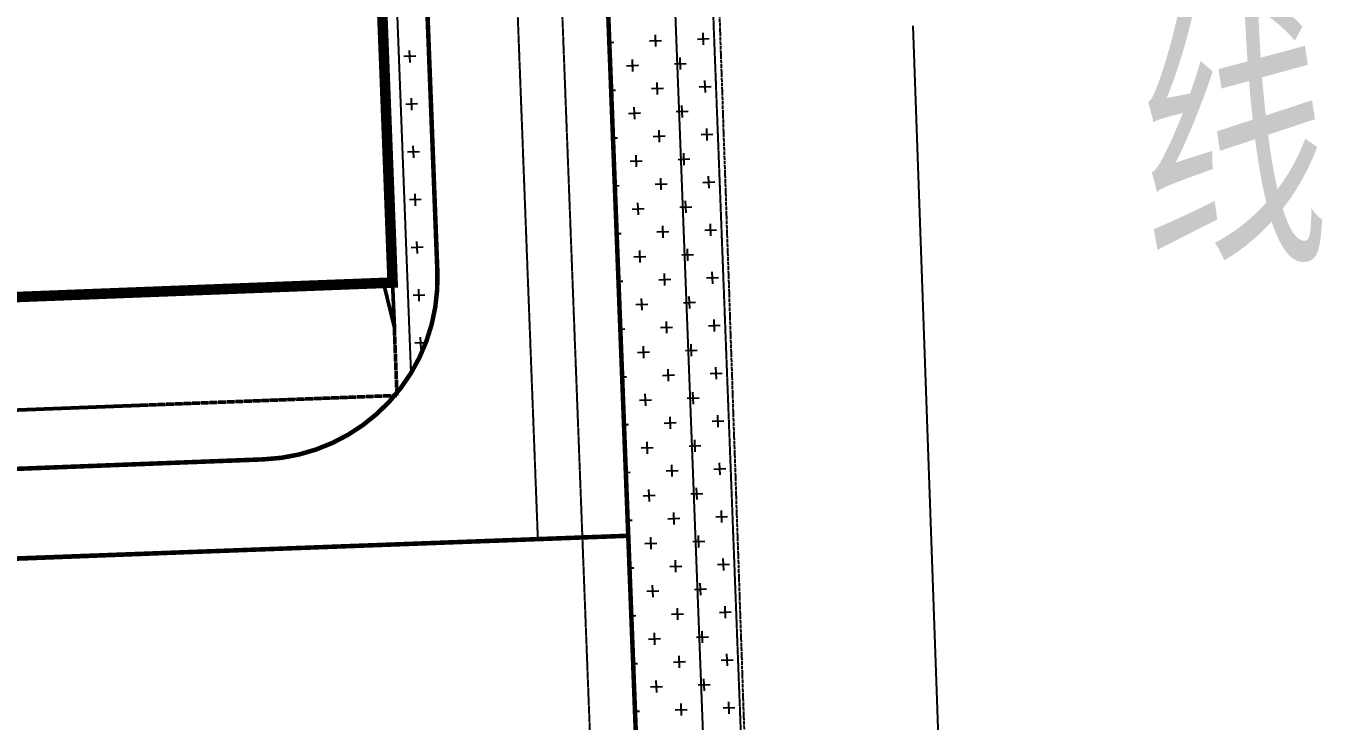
# Model space of a CAD drawing. Extents: x 60102 to 11003895, y 103457 to 3214550.
# Drawn here: x 10917773 to 11003895, y 2800141 to 2846297 of the extents above; entities that cross this region are included whole.
import ezdxf

# ---------------------------------------------------------------- set-up
doc = ezdxf.new("R2010")
doc.units = 0
doc.header["$LTSCALE"] = 10
for name, pattern in [('ACAD_ISO04W100', [30.5, 24, -3, 0.5, -3]), ('CENTER', [50.8, 31.75, -6.35, 6.35, -6.35]), ('DASH', [0.35, 0.25, -0.1])]:
    doc.linetypes.add(name, pattern=pattern)
doc.layers.get('0').update_dxf_attribs({"linetype": 'CONTINUOUS', "lineweight": 0})
for name, color, linetype in [('0-中心线', 1, 'CENTER'), ('0-围墙', 5, 'FENCELINE2'), ('0-护坡', 47, 'CONTINUOUS'), ('0-新建建筑', 1, 'CONTINUOUS'), ('0-新建道路', 4, 'CONTINUOUS'), ('0-用地红线', 1, 'CENTER'), ('0-绿化', 3, 'CONTINUOUS'), ('0-绿化线', 86, 'CONTINUOUS'), ('ZW-道路-缘石', 7, 'CONTINUOUS'), ('看线', 7, 'CONTINUOUS'), ('道路名称', 7, 'CONTINUOUS')]:
    doc.layers.add(name, color=color, linetype=linetype)
doc.styles.get("Standard").update_dxf_attribs({"font": 'isocp.shx', "width": 0.707, "height": 10, "bigfont": 'intecad.shx'})
doc.linetypes.add('FENCELINE2', pattern='A,0.25,-0.1,[132,ltypeshp.shx,S=0.1,R=0,X=-0.1,Y=0],-0.1,1', length=1.45)

msp = doc.modelspace()

# ---------------------------------------------------------------- hatches: boundary and pattern name
at = {"layer": '0-绿化'}
h = msp.add_hatch(dxfattribs=at)
h.set_pattern_fill('CROSS', color=0, scale=999.999997, angle=2.2, style=0)
h.set_pattern_definition([(182.2, (76606670.8, -98640303.7), (-1647.270522, 1525.38924), [793.749997, -2381.24999]), (92.2, (76606289.5, -98640715.5), (1525.389227, 1647.270533), [793.750003, -2381.25001])])
edge = h.paths.add_edge_path()
edge.add_line((10943368.374, 2823265.887), (10940791.276, 2890349.654))
edge.add_line((10940791.276, 2890349.654), (10942789.801, 2890426.43))
edge.add_line((10942789.801, 2890426.43), (10945112.264, 2829971.023))
edge.add_arc((10933121.109, 2829510.369), 12000, 328.64269036, 2.20000012, ccw=False)

# ---------------------------------------------------------------- linework, layer by layer
at = {"color": 0, "lineweight": 50}
msp.add_line((10872095.744, 2809152.734), (10957794.399, 2812444.944), dxfattribs=at)
at = {"layer": '0-中心线', "color": 0, "linetype": 'ACAD_ISO04W100', "ltscale": 0.2}
for p, q in [((10951798.822, 2812214.618), (10947771.558, 2917047.261)), ((10647823.044, 2800537.046), (10951798.822, 2812214.618))]:
    msp.add_line(p, q, dxfattribs=at)
at = {"layer": '0-围墙', "color": 0, "ltscale": 0.2}
msp.add_line((10964354.747, 2757891.408), (10958529.133, 2909536.416), dxfattribs=at)
at = {"layer": '0-护坡', "color": 0, "const_width": 0.01}
msp.add_lwpolyline([(10827407.669, 2682116.587, -0.003269897), (10873245.673, 2686884.922), (10923073.83, 2734882.544), (10963290.254, 2758174.951), (10960695.098, 2825728.786)], format="xyb", dxfattribs=at)
at = {"layer": '0-新建建筑', "color": 0, "lineweight": 50, "ltscale": 0.2, "const_width": 700}
msp.add_lwpolyline([(10653799.128, 2879424.602), (10939788.175, 2890411.193), (10942137.509, 2829256.302), (10656148.462, 2818269.711)], close=True, dxfattribs=at)
at = {"layer": '0-新建建筑', "color": 0, "linetype": 'DASH', "lineweight": 50, "ltscale": 15}
msp.add_lwpolyline([(10656148.462, 2818269.711), (10656436.371, 2810775.24), (10942425.417, 2821761.83), (10942137.509, 2829256.302)], dxfattribs=at)
at = {"layer": '0-新建道路', "color": 0, "linetype": 'Continuous', "const_width": 300}
msp.add_lwpolyline([(10653127.641, 2818754.105, 0.414213562), (10665579.449, 2807223.604), (10933581.763, 2817519.214, 0.414213562), (10945112.264, 2829971.023), (10942582.124, 2895832.413, 0.414213562), (10930130.316, 2907362.914), (10662128.003, 2897067.304, 0.414213562), (10650597.501, 2884615.495), (10653127.641, 2818754.105)], format="xyb", dxfattribs=at)
msp.add_lwpolyline([(10958024.726, 2806449.367), (10954353.566, 2902012.364)], dxfattribs=at)
at = {"layer": '0-新建道路', "color": 0, "linetype": 'Continuous', "lineweight": 70, "ltscale": 30, "const_width": 300}
msp.add_lwpolyline([(10872240.291, 2809270.316), (10957794.399, 2812444.944), (10957794.399, 2812444.944), (10957794.399, 2812444.944)], dxfattribs=at)
at = {"layer": '0-新建道路', "color": 0, "linetype": 'DASH', "ltscale": 30, "const_width": 300}
msp.add_lwpolyline([(10871142.447, 2692654.116), (10919991.892, 2739708.982), (10959705.027, 2762709.896), (10958024.726, 2806449.367)], dxfattribs=at)
at = {"layer": '0-用地红线', "color": 0, "linetype": 'ACAD_ISO04W100', "ltscale": 0.2}
msp.add_line((10953721.335, 3099811.788), (10966910.707, 2756482.724), dxfattribs=at)
at = {"layer": '0-用地红线', "color": 0, "linetype": 'DASH', "ltscale": 20}
msp.add_line((10956687.089, 2762116.594), (10943728.928, 3099427.043), dxfattribs=at)
at = {"layer": '0-用地红线', "color": 0, "linetype": 'ACAD_ISO04W100'}
msp.add_line((10967026.556, 2755722.191), (10955168.743, 3099099.823), dxfattribs=at)
at = {"layer": '0-绿化', "color": 0}
for p, q in [((10959624.295, 2844924.507), (10959593.825, 2845717.672)), ((10962796.955, 2845046.388), (10962766.485, 2845839.553)), ((10956628.547, 2845206.589), (10956832.983, 2845214.443)), ((10959212.478, 2845305.854), (10960005.643, 2845336.324)), ((10962385.138, 2845427.735), (10963178.303, 2845458.206)), ((10958098.906, 2843277.236), (10958068.436, 2844070.401)), ((10960859.748, 2843780.465), (10961652.913, 2843810.935)), ((10961271.566, 2843399.118), (10961241.096, 2844192.282)), ((10957687.089, 2843658.584), (10958480.254, 2843689.054)), ((10956750.428, 2842033.93), (10956954.864, 2842041.783)), ((10959334.359, 2842133.194), (10960127.524, 2842163.665)), ((10959746.177, 2841751.847), (10959715.706, 2842545.012)), ((10962507.019, 2842255.076), (10963300.184, 2842285.546)), ((10962918.836, 2841873.728), (10962888.366, 2842666.893)), ((10957808.97, 2840485.924), (10958602.135, 2840516.394)), ((10958220.788, 2840104.576), (10958190.317, 2840897.741)), ((10960981.63, 2840607.805), (10961774.795, 2840638.275)), ((10961393.447, 2840226.458), (10961362.977, 2841019.623)), ((10963040.718, 2838701.069), (10963010.247, 2839494.233)), ((10956872.309, 2838861.27), (10957076.746, 2838869.124)), ((10959456.24, 2838960.535), (10960249.405, 2838991.005)), ((10959868.058, 2838579.187), (10959837.588, 2839372.352)), ((10962628.9, 2839082.416), (10963422.065, 2839112.886)), ((10958342.669, 2836931.917), (10958312.198, 2837725.082)), ((10961515.329, 2837053.798), (10961484.858, 2837846.963)), ((10957930.851, 2837313.264), (10958724.016, 2837343.734)), ((10961103.511, 2837435.145), (10961896.676, 2837465.616)), ((10959989.939, 2835406.527), (10959959.469, 2836199.692)), ((10963162.599, 2835528.409), (10963132.129, 2836321.574)), ((10956994.191, 2835688.61), (10957198.627, 2835696.464)), ((10959578.122, 2835787.875), (10960371.287, 2835818.345)), ((10962750.781, 2835909.756), (10963543.946, 2835940.226)), ((10958464.55, 2833759.257), (10958434.08, 2834552.422)), ((10961225.392, 2834262.486), (10962018.557, 2834292.956)), ((10961637.21, 2833881.138), (10961606.74, 2834674.303)), ((10958052.732, 2834140.604), (10958845.897, 2834171.075)), ((10959700.003, 2832615.215), (10960493.168, 2832645.685)), ((10960111.821, 2832233.868), (10960081.35, 2833027.033)), ((10962872.663, 2832737.096), (10963665.828, 2832767.567)), ((10963284.48, 2832355.749), (10963254.01, 2833148.914)), ((10957116.072, 2832515.95), (10957320.508, 2832523.804)), ((10958174.614, 2830967.944), (10958967.779, 2830998.415)), ((10958586.431, 2830586.597), (10958555.961, 2831379.762)), ((10961347.274, 2831089.826), (10962140.438, 2831120.296)), ((10961759.091, 2830708.478), (10961728.621, 2831501.643)), ((10963406.362, 2829183.089), (10963375.891, 2829976.254)), ((10957237.953, 2829343.291), (10957442.389, 2829351.144)), ((10959821.884, 2829442.555), (10960615.049, 2829473.026)), ((10960233.702, 2829061.208), (10960203.232, 2829854.373)), ((10962994.544, 2829564.437), (10963787.709, 2829594.907)), ((10961880.972, 2827535.819), (10961850.502, 2828328.984)), ((10958296.495, 2827795.285), (10959089.66, 2827825.755)), ((10958708.313, 2827413.937), (10958677.842, 2828207.102)), ((10961469.155, 2827917.166), (10962262.32, 2827947.636)), ((10960355.583, 2825888.548), (10960325.113, 2826681.713)), ((10963528.243, 2826010.429), (10963497.773, 2826803.594)), ((10957359.835, 2826170.631), (10957564.271, 2826178.484)), ((10959943.766, 2826269.895), (10960736.931, 2826300.366)), ((10963116.425, 2826391.777), (10963909.59, 2826422.247)), ((10958830.194, 2824241.278), (10958799.724, 2825034.443)), ((10962002.854, 2824363.159), (10961972.383, 2825156.324)), ((10958418.376, 2824622.625), (10959211.541, 2824653.095)), ((10961591.036, 2824744.506), (10962384.201, 2824774.977)), ((10960065.647, 2823097.236), (10960858.812, 2823127.706)), ((10960477.465, 2822715.888), (10960446.994, 2823509.053)), ((10963238.307, 2823219.117), (10964031.472, 2823249.587)), ((10963650.124, 2822837.77), (10963619.654, 2823630.935)), ((10957481.716, 2822997.971), (10957686.152, 2823005.825)), ((10958540.258, 2821449.965), (10959333.423, 2821480.435)), ((10958952.075, 2821068.618), (10958921.605, 2821861.783)), ((10961712.917, 2821571.846), (10962506.082, 2821602.317)), ((10962124.735, 2821190.499), (10962094.265, 2821983.664)), ((10957603.597, 2819825.311), (10957808.033, 2819833.165)), ((10960187.528, 2819924.576), (10960980.693, 2819955.046)), ((10960599.346, 2819543.229), (10960568.875, 2820336.394)), ((10963360.188, 2820046.457), (10964153.353, 2820076.928)), ((10963772.006, 2819665.11), (10963741.535, 2820458.275)), ((10962246.616, 2818017.839), (10962216.146, 2818811.004)), ((10958662.139, 2818277.305), (10959455.304, 2818307.776)), ((10959073.957, 2817895.958), (10959043.486, 2818689.123)), ((10961834.799, 2818399.187), (10962627.964, 2818429.657)), ((10960721.227, 2816370.569), (10960690.757, 2817163.734)), ((10963893.887, 2816492.45), (10963863.417, 2817285.615)), ((10957725.478, 2816652.652), (10957929.915, 2816660.505)), ((10960309.409, 2816751.916), (10961102.574, 2816782.386)), ((10963482.069, 2816873.797), (10964275.234, 2816904.268)), ((10959195.838, 2814723.298), (10959165.368, 2815516.463)), ((10962368.498, 2814845.18), (10962338.027, 2815638.345)), ((10958784.02, 2815104.646), (10959577.185, 2815135.116)), ((10961956.68, 2815226.527), (10962749.845, 2815256.997)), ((10960431.291, 2813579.256), (10961224.456, 2813609.727)), ((10960843.108, 2813197.909), (10960812.638, 2813991.074)), ((10963603.951, 2813701.138), (10964397.115, 2813731.608)), ((10964015.768, 2813319.79), (10963985.298, 2814112.955)), ((10957847.36, 2813479.992), (10958051.796, 2813487.845)), ((10958905.902, 2811931.986), (10959699.066, 2811962.456)), ((10959317.719, 2811550.639), (10959287.249, 2812343.803)), ((10962078.561, 2812053.867), (10962871.726, 2812084.337)), ((10962490.379, 2811672.52), (10962459.909, 2812465.685)), ((10957969.241, 2810307.332), (10958173.677, 2810315.186)), ((10960553.172, 2810406.597), (10961346.337, 2810437.067)), ((10960964.99, 2810025.249), (10960934.519, 2810818.414)), ((10963725.832, 2810528.478), (10964518.997, 2810558.948)), ((10964137.649, 2810147.131), (10964107.179, 2810940.296)), ((10959027.783, 2808759.326), (10959820.948, 2808789.796)), ((10959439.6, 2808377.979), (10959409.13, 2809171.144)), ((10962200.443, 2808881.207), (10962993.608, 2808911.678)), ((10962612.26, 2808499.86), (10962581.79, 2809293.025)), ((10961086.871, 2806852.589), (10961056.401, 2807645.754)), ((10964259.531, 2806974.471), (10964229.06, 2807767.636)), ((10958091.122, 2807134.672), (10958295.559, 2807142.526)), ((10960675.053, 2807233.937), (10961468.218, 2807264.407)), ((10963847.713, 2807355.818), (10964640.878, 2807386.288)), ((10959561.482, 2805205.319), (10959531.011, 2805998.484)), ((10962734.141, 2805327.2), (10962703.671, 2806120.365)), ((10959149.664, 2805586.666), (10959942.829, 2805617.137)), ((10962322.324, 2805708.548), (10963115.489, 2805739.018)), ((10961208.752, 2803679.93), (10961178.282, 2804473.095)), ((10963969.594, 2804183.158), (10964762.759, 2804213.629)), ((10964381.412, 2803801.811), (10964350.942, 2804594.976)), ((10958213.004, 2803962.012), (10958417.44, 2803969.866)), ((10960796.935, 2804061.277), (10961590.1, 2804091.747)), ((10959271.545, 2802414.007), (10960064.71, 2802444.477)), ((10959683.363, 2802032.659), (10959652.893, 2802825.824)), ((10962444.205, 2802535.888), (10963237.37, 2802566.358)), ((10962856.023, 2802154.54), (10962825.552, 2802947.705)), ((10958334.885, 2800789.353), (10958539.321, 2800797.206)), ((10960918.816, 2800888.617), (10961711.981, 2800919.088)), ((10961330.634, 2800507.27), (10961300.163, 2801300.435)), ((10964091.476, 2801010.499), (10964884.641, 2801040.969)), ((10964503.293, 2800629.151), (10964472.823, 2801422.316))]:
    msp.add_line(p, q, dxfattribs=at)
at = {"layer": '0-绿化线', "color": 0}
msp.add_lwpolyline([(10943368.374, 2823265.887), (10940791.276, 2890349.654), (10942789.801, 2890426.43), (10945112.264, 2829971.023, -0.147476825)], format="xyb", close=True, dxfattribs=at)
at = {"layer": 'ZW-道路-缘石', "color": 0, "flags": 128}
msp.add_lwpolyline([(10976713.702, 2846297.157), (10981772.885, 2703904.605), (10980747.411, 2696627.879), (10978810.674, 2690936.647), (10975215.88, 2686116.711), (10970103.41, 2681116.289), (10965666.793, 2679367.131), (10960111.895, 2677771.467), (10945660.327, 2676737.928), (10927786.577, 2675363.039), (10899402.035, 2672951.206), (10881962.592, 2671424.76), (10859435.768, 2669270.633), (10841864.083, 2667481.678), (10828347.112, 2666065.006), (10808143.638, 2663821.613), (10789462.615, 2661673.212), (10769884.241, 2659285.829), (10717822.587, 2652436.939)], dxfattribs=at)
at = {"layer": '看线', "color": 0, "lineweight": 50}
for p, q in [((10942252.672, 2826258.514), (10941537.951, 2829233.27)), ((10942137.509, 2829256.302), (10942252.672, 2826258.514))]:
    msp.add_line(p, q, dxfattribs=at)

# ---------------------------------------------------------------- texts
at = {"layer": '道路名称', "color": 0, "width": 0.7}
msp.add_text('线', height=16000, rotation=1.97780168, dxfattribs=at).set_placement((10992136.081, 2830203.205))

doc.saveas('drawing.dxf')
